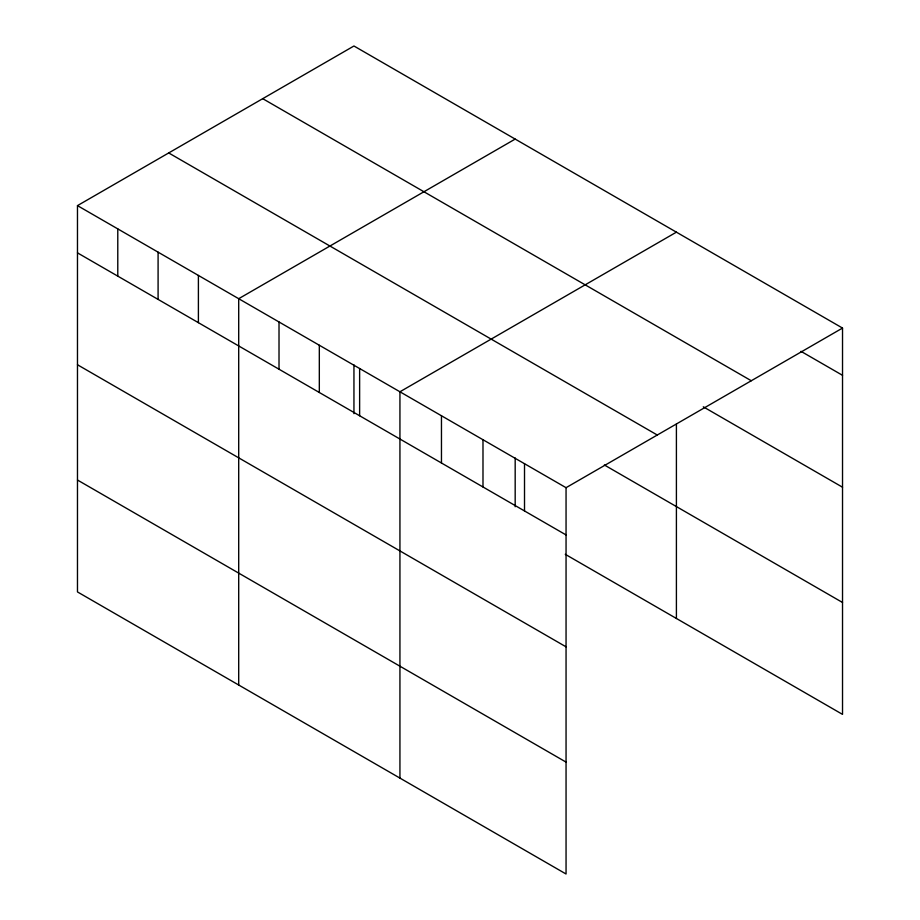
<?xml version="1.0" encoding="UTF-8"?>
<svg xmlns="http://www.w3.org/2000/svg" width="920" height="920" viewBox="0 0 920 920"><rect width="100%" height="100%" fill="white"/><g stroke="black" fill="none" stroke-linecap="round" stroke-linejoin="round"><path stroke-width="1.38" d="M77.475 205.62L566.053 487.692L566.053 874L77.475 591.928L77.475 205.62L353.947 46L842.524 328.072L842.524 714.38L565.259 554.3M515.177 139.081L238.705 298.701L238.705 685.009M676.407 232.162L399.935 391.782L399.935 778.09M566.053 487.692L842.524 328.072M800.986 351.336L842.524 375.314M262.717 98.67L751.283 380.742M703.282 406.812L842.524 487.209M168.716 152.95L657.282 435.022M604.348 464.979L842.524 602.485M77.475 252.862L566.053 534.934M77.475 364.757L566.053 646.829M77.475 480.033L566.053 762.105M676.407 424.039L676.407 618.481M524.515 463.714L524.515 510.956M515.177 457.964L515.177 506.747M482.988 439.737L482.988 486.979M441.462 415.759L441.462 463.001M359.628 368.517L359.628 415.759M353.947 364.883L353.947 413.655M319.32 345.241L319.32 392.483M279.013 321.977L279.013 369.207M198.398 275.436L198.398 322.667M158.09 252.16L158.09 299.402M117.783 228.896L117.783 276.127"/></g></svg>
